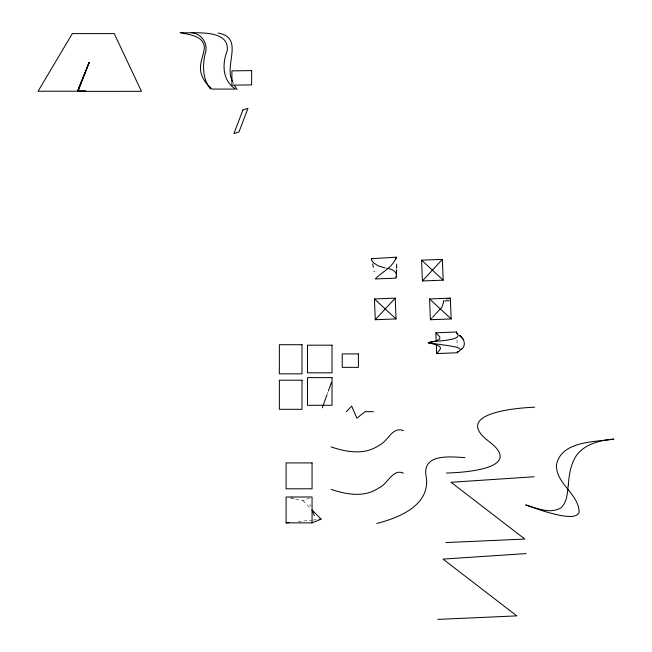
<?xml version="1.0" encoding="UTF-8"?>
<svg xmlns="http://www.w3.org/2000/svg" width="652" height="652" viewBox="0 0 652 652"><rect width="100%" height="100%" fill="white"/><g stroke="black" fill="none" stroke-linecap="round" stroke-linejoin="round"><path stroke-width="0.49" stroke-dasharray="3.26 2.44" d="M327.369 393.759L328.046 391.876M290.075 497.867L303.001 500.695L311.151 497.37M298.103 521.616L312.112 520.141M313.107 520.035L317.108 519.611M290.89 497.688L295.682 498.381M303.001 500.695L310.662 508.519M232.935 82.144L233.628 83.758M309.79 504.395L310.548 506.245M456.954 339.773L457.207 346.269M440.043 342.333L440.067 342.976"/><path stroke-width="0.98" d="M396.734 264.223L396.726 264.712M396.718 265.454L396.709 266.032M396.701 266.481L396.685 267.1M396.669 267.752L396.652 268.331M396.603 269.724L396.579 270.303M396.563 270.547L396.522 271.428M396.514 271.648L396.481 272.226M396.465 272.569L396.432 273.147M396.408 273.514L396.375 273.962M396.18 276.595L396.139 277.002M435.829 313.669L441.877 307.271L443.458 302.373M443.417 302.691L443.841 300.417M322.3 407.834L327.027 394.696M328.38 390.939L331.42 382.496M78.819 89.454L89.071 62.462L77.474 91.337L85.714 91.215L81.035 91.272M89.324 62.462L77.474 91.337L80.489 91.361M395.894 258.518C391.713 267.833 381.925 272.071 375.259 278.958L396.033 278.151L396.367 274.696A46.007 15.819 -25.3 0 0 394.696 271.362L391.689 269.488L388.462 268.534M395.927 258.453L396.677 257.149A2.119 0.823 -6.5 0 1 396.383 257.173L372.276 258.657M435.283 314.305L432.635 317.279M437.859 352.308L440.475 348.844L439.945 346.652L436.139 344.721L428.168 342.781L436.196 340.906L439.807 338.958L439.774 336.774L435.878 332.797L456.653 331.982L456.702 333.286M461.771 348.95L461.094 349.602C466.653 345.845 464.379 338.306 459.342 335.307L460.092 335.959L459.334 335.315M431.852 318.127L430.377 319.733L451.151 318.926L450.336 298.151L429.562 298.958L430.377 319.733M458.674 351.55L458.136 351.941A10.424 3.056 0 0 0 457.402 352.756L436.685 353.571L437.386 352.813M375.259 319.733L395.226 298.151L374.452 298.958L375.259 319.733L396.033 318.926L395.226 298.151M422.406 280.963L442.374 259.374L443.181 280.148L422.406 280.963L421.599 260.181L442.374 259.374M346.465 411.665L351.664 406.114L356.864 418.168L365.128 411.665L373.4 411.665M458.845 351.436C463.336 348.934 455.911 346.774 453.67 346.677A55.868 16.381 0 0 0 448.437 345.666L428.168 342.781C431.314 340.507 463.173 341.273 457.386 333.71M312.055 522.88L312.055 496.995L286.098 496.995L286.098 522.88L312.055 522.88L321.11 519.188L312.055 509.937L314.321 515.487M376.726 523.474C398.462 517.973 429.627 505.65 426.432 478.038C420.695 453.384 449.358 456.604 464.974 457.647M449.252 298.583L446.791 298.803M371.363 258.73L371.901 258.689M286.098 522.88L289.105 522.57M319.113 519.399L321.11 519.188M534.681 407.198C518.177 407.761 451.738 412.969 488.511 441.111C525.781 468.886 462.944 472.651 446.433 473.018M534.127 476.759L451.054 482.284L524.852 539.057L445.878 542.578M526.091 553.581L443.018 559.106L516.816 615.879L437.842 619.4M85.64 91.223L85.013 91.231M80.066 91.288L77.653 91.329L81.533 91.272M82.535 91.256L83.016 91.256M84.442 91.215L38.077 91.223L72.348 33.594L114.239 33.594L141.427 91.345L84.85 91.361M387.272 268.355L386.775 268.265M385.104 267.956L378.046 265.788L373.466 262.748M331.102 446.897C341.624 450.467 352.83 453.01 363.971 451.347A37.62 37.62 0 0 0 379.114 445.34C387.606 441.787 392.781 425.748 403.368 430.687M331.102 489.359C341.624 492.928 352.83 495.471 363.971 493.808A37.62 37.62 0 0 0 379.114 487.802C387.606 484.249 392.781 468.209 403.368 473.148M218.118 33.073C244.85 37.637 223.416 65.681 232.585 81.337M191.492 32.6C201.941 33.798 208.591 43.92 205.119 53.863C202.462 65.738 202.568 79.088 210.474 89.079M421.599 260.181L443.181 280.148M429.562 298.958L451.151 318.926M374.452 298.958L396.033 318.926M457.565 333.881L456.922 333.253M462.048 337.923L463.05 339.211M234.5 85.396L237.092 89.544M371.567 259.553L371.599 259.692M372.626 263.987L372.805 264.818M372.952 265.462L373.083 266.073M373.197 266.611L373.319 267.222M374.085 271.175L374.175 271.688M457.411 351.461L457.459 352.756M435.878 332.797L436.18 340.588M436.335 344.484L436.685 353.571M396.693 257.923L396.685 257.622M373.555 262.691A29.446 14.556 -28.8 0 1 371.257 258.779M457.003 333.237A8.778 2.763 0 0 1 456.457 331.982M450.279 298.119A5.778 2.233 20.8 0 1 449.114 298.437M444.974 300.955A12.738 3.708 16.2 0 1 449.252 300.857M200.547 65.722C199.479 75.094 205.25 83.505 212.307 89.079L235.576 89.079C222.047 80.465 222.047 63.66 227.328 50.334C229.243 27.995 192.316 33.863 180.107 32.6C188.754 34.605 203.383 35.656 204.386 47.034C204.052 53.44 201.085 59.34 200.547 65.722M568.259 485.072C567.346 492.92 567.256 501.958 561.095 507.778C550.035 514.363 536.8 508.169 525.667 504.917C538.096 509.399 550.638 513.866 563.719 516.001C568.764 516.384 576.083 517.884 579.131 512.602C579.261 494.151 556.197 484.24 556.4 465.259C560.834 440.671 595.015 442.146 613.923 439.098C600.052 440.263 584.746 443.841 576.197 455.838C570.549 464.517 569.123 474.966 568.259 485.072M242.911 109.952L233.921 133.636L238.974 131.981L247.964 108.305L242.911 109.952M251.631 70.603L231.908 70.864L231.908 85.151L251.631 84.89L251.631 70.603M302.006 344.721L279.358 344.721L279.358 373.832L302.006 373.832L302.006 344.721M332.031 345.185L307.491 345.185L307.491 372.838L332.031 372.838L332.031 345.185M358.396 353.897L342.235 353.897L342.235 367.361L358.396 367.361L358.396 353.897M332.031 377.63L307.491 377.63L307.491 405.283L332.031 405.283L332.031 377.63M302.006 380.197L279.358 380.197L279.358 409.309L302.006 409.309L302.006 380.197M312.055 462.92L286.098 462.92L286.098 488.804L312.055 488.804L312.055 462.92M461.437 337.263L460.801 336.619L461.437 337.263"/></g></svg>
